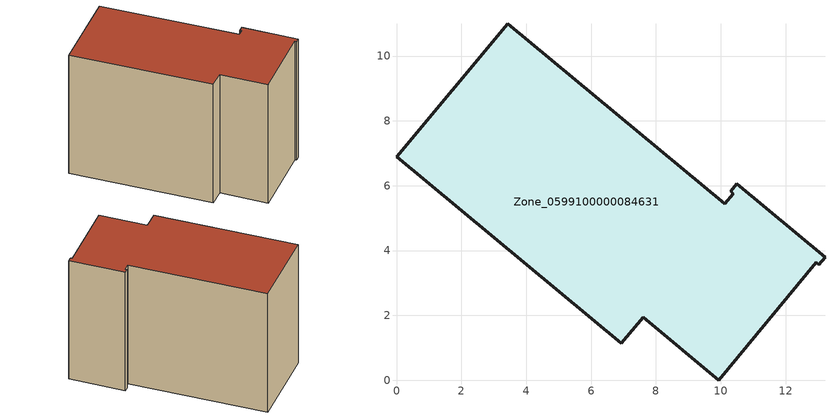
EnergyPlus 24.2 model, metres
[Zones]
Zone_0599100000084631
 floor ground (C_G): 10.5,6.05 13.21,3.8 13.02,3.57 12.94,3.64 9.94,0 7.61,1.95 6.93,1.14 0,6.89 3.43,11 10.13,5.44 10.39,5.75 10.31,5.82 z0
 wall outside (C_F): 13.21,3.8 10.5,6.05 10.31,5.82 10.39,5.75 10.13,5.44 3.43,11 0,6.89 6.93,1.14 7.61,1.95 9.94,0 12.94,3.64 13.02,3.57 13.21,3.8 z0:8.45
 roof outside (C_R): 10.39,5.75 10.13,5.44 3.43,11 0,6.89 6.93,1.14 7.61,1.95 9.94,0 12.94,3.64 13.02,3.57 13.21,3.8 10.5,6.05 10.31,5.82 z8.45
[BUILDING]
Pand.0599100000084631: North Axis=0; Terrain=City; Loads Convergence Tolerance Value=0.04; Temperature Convergence Tolerance Value=0.4; Solar Distribution=FullExterior; Maximum Number of Warmup Days=25; Minimum Number of Warmup Days=1
[Site:Location]
Rotterdam.The.Hague.AP_ZH_NLD Design_Conditions: Latitude=51.96; Longitude=4.45; Time Zone=1; Elevation=-4.5
[SITE:GROUNDTEMPERATURE:BUILDINGSURFACE]
18, 18, 18, 18, 18, 18, 18, 18, 18, 18, 18, 18
[MATERIAL] Thermal Absorptance=0.9; Solar Absorptance=0.7; Visible Absorptance=0.7
Name | Roughness | Thickness | Conductivity | Density | Specific Heat
G.TC.1975-1991 | MediumSmooth | 0.15 | 0.288461 | 540 | 1210
F.TC.1975-1991 | Rough | 0.3 | 0.230769 | 1920 | 840
R.TC.1975-1991 | MediumRough | 0.2 | 0.153846 | 1500 | 1000
[CONSTRUCTION]
C_G: G.TC.1975-1991
C_F: F.TC.1975-1991
C_R: R.TC.1975-1991
[ZONE]
Zone_0599100000084631: Type=1; Multiplier=1; Ceiling Height=Autocalculate; Volume=Autocalculate; Floor Area=autocalculate; Part of Total Floor Area=Yes
[ZONEINFILTRATION:DESIGNFLOWRATE]
Infil_Zone_0599100000084631: Zone or ZoneList or Space or SpaceList=Zone_0599100000084631; Schedule=AlwaysOn; Design Flow Rate Calculation Method=Flow/Area; Flow Rate per Floor Area=0.003; Constant Term Coefficient=1; Temperature Term Coefficient=0; Velocity Term Coefficient=0; Velocity Squared Term Coefficient=0
[HVACTEMPLATE:ZONE:IDEALLOADSAIRSYSTEM]
Zone_0599100000084631: Maximum Heating Supply Air Temperature=50; Minimum Cooling Supply Air Temperature=13; Maximum Heating Supply Air Humidity Ratio=0.0156; Minimum Cooling Supply Air Humidity Ratio=0.0077; Heating Limit=NoLimit; Cooling Limit=NoLimit; Dehumidification Control Type=ConstantSensibleHeatRatio; Cooling Sensible Heat Ratio=0.7; Dehumidification Setpoint=60; Humidification Control Type=None; Humidification Setpoint=30; Outdoor Air Method=None; Outdoor Air Flow Rate per Person=0.00944; Outdoor Air Flow Rate per Zone Floor Area=0; Outdoor Air Flow Rate per Zone=0; Demand Controlled Ventilation Type=None; Outdoor Air Economizer Type=NoEconomizer; Heat Recovery Type=None; Sensible Heat Recovery Effectiveness=0.7; Latent Heat Recovery Effectiveness=0.65
[ZONECONTROL:THERMOSTAT]
ThermostatControl_Zone_0599100000084631: Zone or ZoneList=Zone_0599100000084631; Control Type Schedule=DualSetpointControlType; Control 1=Thermostat_Zone_0599100000084631; Temperature Difference Between Cutout And Setpoint=0
[THERMOSTATSETPOINT:DUALSETPOINT]
Thermostat_Zone_0599100000084631: Heating Setpoint Temperature Schedule=HeatingSetpoint_Zone_0599100000084631; Cooling Setpoint Temperature Schedule=CoolingSetpoint_Zone_0599100000084631
[SCHEDULE:COMPACT]
HeatingSetpoint_Zone_0599100000084631: Through: 12/31, For: AllDays, Until: 24:00, 21
CoolingSetpoint_Zone_0599100000084631: Through: 12/31, For: AllDays, Until: 24:00, 24
DualSetpointControlType: Through: 12/31, For: AllDays, Until: 24:00, 4
AlwaysOn: Through: 12/31, For: AllDays, Until: 24:00, 1
